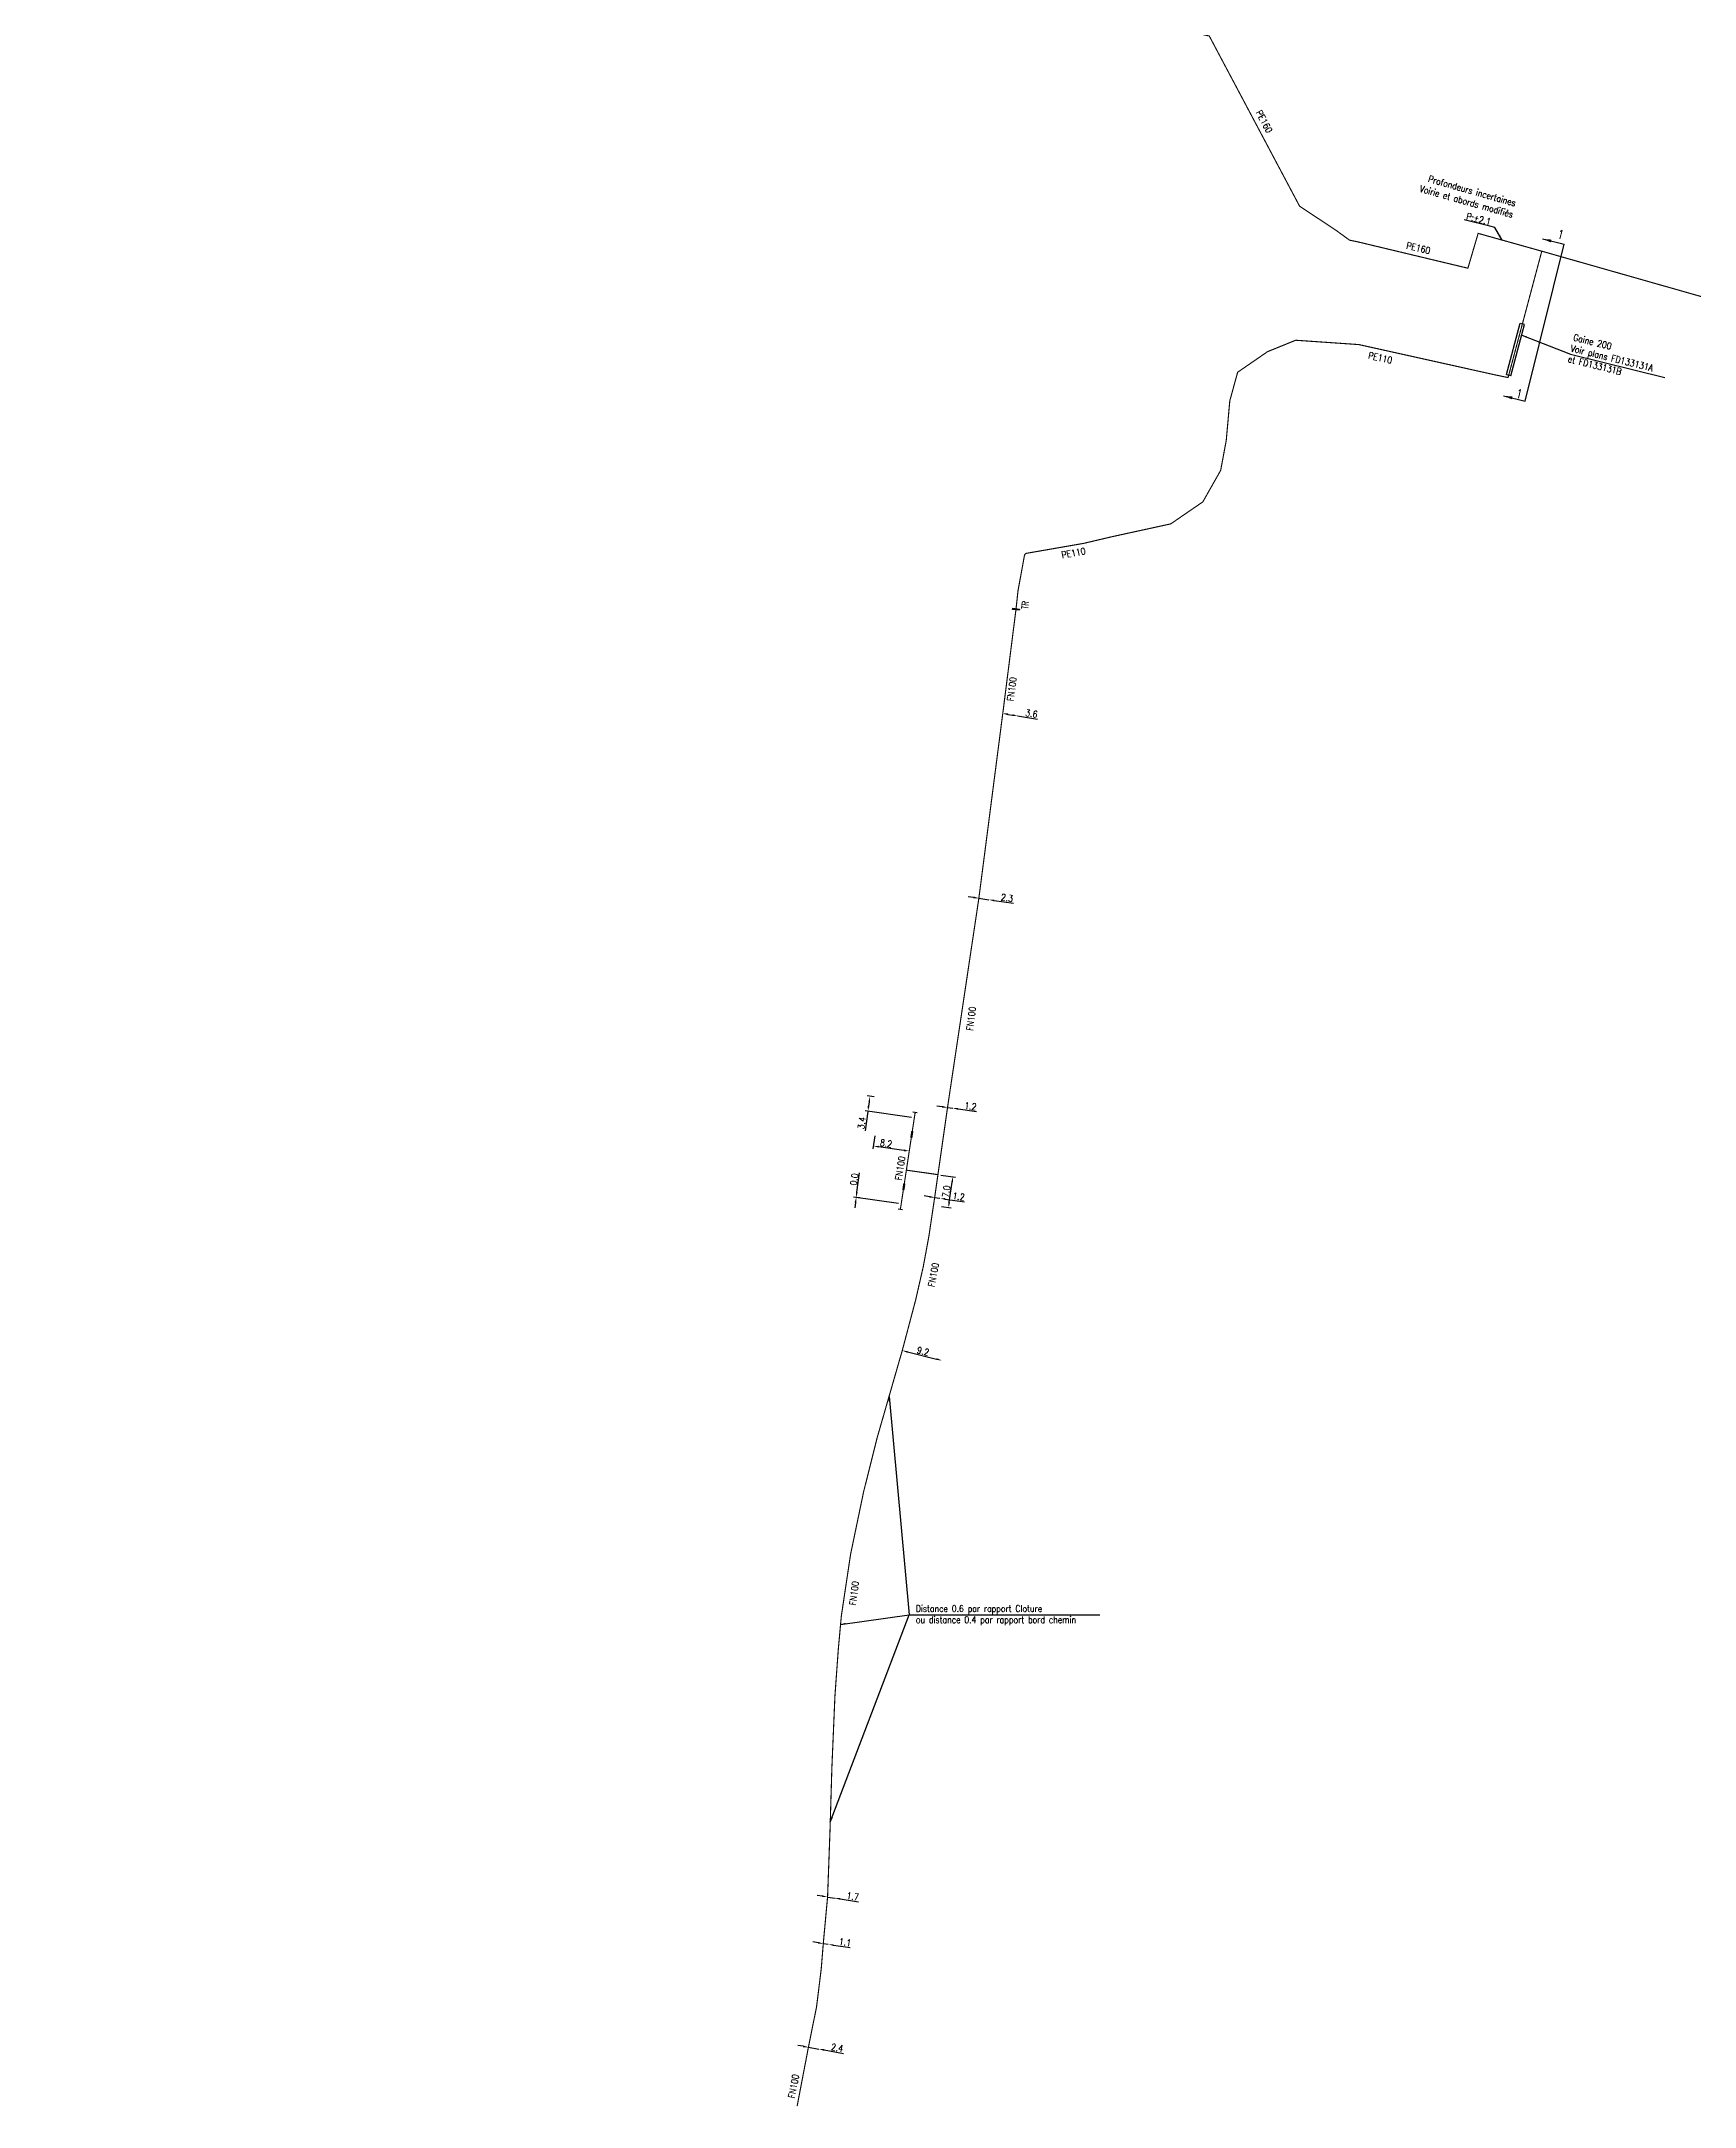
# Model space of a CAD drawing. Header units: millimetres. Extents: x 133343 to 134025, y 131000 to 131734.
# Drawn here: x 133350.8 to 133723.6, y 130999.9 to 131465.8 of the extents above; entities that cross this region are included whole.
import ezdxf
from ezdxf.enums import TextEntityAlignment as Align

# ---------------------------------------------------------------- set-up
doc = ezdxf.new("R2010")
doc.units = ezdxf.units.MM
doc.header["$PDMODE"] = 34
doc.linetypes.add('L_25_FN', pattern=[2000, 1000, 1000])
doc.linetypes.add('L_25_PE', pattern=[2000, 1000, 1000])
doc.layers.get('0').update_dxf_attribs({"linetype": 'CONTINUOUS'})
doc.layers.get('Defpoints').update_dxf_attribs({"linetype": 'CONTINUOUS'})
for name, color, linetype in [('L_150', 1, 'CONTINUOUS'), ('L_340', 7, 'CONTINUOUS'), ('L_400', 7, 'CONTINUOUS')]:
    doc.layers.add(name, color=color, linetype=linetype)
doc.styles.add('G_ROMANS', font='ROMANS.SHX', dxfattribs={"width": 0.75})
doc.styles.get("Standard").update_dxf_attribs({"font": 'romans.shx', "width": 0.85})
doc.dimstyles.get("Standard").update_dxf_attribs({"dimtxt": 1.5, "dimasz": 1.2, "dimexe": 0.625, "dimexo": 0.625, "dimgap": 0.25, "dimtad": 1, "dimdec": 1, "dimzin": 0, "dimdsep": 46, "dimtxsty": 'Standard', "dimcen": -0.5, "dimadec": 0, "dimazin": 0, "dimtfac": 1, "dimtdec": 1, "dimtmove": 0, "dimatfit": 3, "dimfxl": 0, "dimtolj": 1, "dimtzin": 0, "dimarcsym": 0})

# ---------------------------------------------------------------- blocks, each defined once
blk = doc.blocks.new('*D68')
at = {"layer": 'Defpoints', "color": 0, "linetype": 'Continuous', "transparency": 16777216}
for p in [(133567.58, 131314.18), (133570.94, 131313.64), (133570.94, 131313.64)]:
    blk.add_point(p, dxfattribs=at)
at = {"layer": 'L_150', "color": 0, "linetype": 'Continuous', "lineweight": -2, "transparency": 16777216}
for p, q in [((133568.77, 131313.99), (133569.76, 131313.83)), ((133570.94, 131313.64), (133575.45, 131312.92))]:
    blk.add_line(p, q, dxfattribs=at)
at = {"layer": 'L_150', "color": 0, "linetype": 'Continuous', "transparency": 16777216}
for points in [[(133568.8, 131314.19), (133568.74, 131313.79), (133567.58, 131314.18)], [(133569.79, 131314.03), (133569.72, 131313.64), (133570.94, 131313.64)]]:
    blk.add_solid(points, dxfattribs=at)
at = {"layer": 'L_150', "color": 0, "linetype": 'Continuous', "transparency": 16777216, "insert": (133574.05, 131314.16), "char_height": 1.5, "attachment_point": 5, "rotation": 350.8954}
blk.add_mtext('\\A1;3.6', dxfattribs=at)
blk = doc.blocks.new('*D69')
at = {"layer": 'Defpoints', "color": 0, "linetype": 'Continuous', "transparency": 16777216}
for p in [(133562.19, 131272.51), (133564.46, 131272.17), (133564.46, 131272.17)]:
    blk.add_point(p, dxfattribs=at)
at = {"layer": 'L_150', "color": 0, "linetype": 'Continuous', "lineweight": -2, "transparency": 16777216}
for p, q in [((133561, 131272.68), (133559.81, 131272.85)), ((133562.19, 131272.51), (133564.46, 131272.17)), ((133562.28, 131273.12), (133562.28, 131273.12)), ((133565.65, 131272), (133569.98, 131271.37))]:
    blk.add_line(p, q, dxfattribs=at)
at = {"layer": 'L_150', "color": 0, "linetype": 'Continuous', "transparency": 16777216}
for points in [[(133561.03, 131272.88), (133560.97, 131272.48), (133562.19, 131272.51)], [(133565.68, 131272.2), (133565.62, 131271.8), (133564.46, 131272.17)]]:
    blk.add_solid(points, dxfattribs=at)
at = {"layer": 'L_150', "color": 0, "linetype": 'Continuous', "transparency": 16777216, "insert": (133568.55, 131272.58), "char_height": 1.5, "attachment_point": 5, "rotation": 351.6757}
blk.add_mtext('\\A1;2.3', dxfattribs=at)
blk = doc.blocks.new('*D70')
at = {"layer": 'Defpoints', "color": 0, "linetype": 'Continuous', "transparency": 16777216}
for p in [(133555.12, 131225.3), (133556.3, 131225.14), (133556.3, 131225.14)]:
    blk.add_point(p, dxfattribs=at)
at = {"layer": 'L_150', "color": 0, "linetype": 'Continuous', "lineweight": -2, "transparency": 16777216}
for p, q in [((133553.93, 131225.47), (133552.74, 131225.63)), ((133555.12, 131225.3), (133556.3, 131225.14)), ((133557.49, 131224.97), (133561.64, 131224.39))]:
    blk.add_line(p, q, dxfattribs=at)
at = {"layer": 'L_150', "color": 0, "linetype": 'Continuous', "transparency": 16777216}
for points in [[(133553.95, 131225.66), (133553.9, 131225.27), (133555.12, 131225.3)], [(133557.52, 131225.17), (133557.47, 131224.77), (133556.3, 131225.14)]]:
    blk.add_solid(points, dxfattribs=at)
at = {"layer": 'L_150', "color": 0, "linetype": 'Continuous', "transparency": 16777216, "insert": (133560.3, 131225.59), "char_height": 1.5, "attachment_point": 5, "rotation": 352.092}
blk.add_mtext('\\A1;1.2', dxfattribs=at)
blk = doc.blocks.new('L_340_19')
at = {"linetype": 'Continuous'}
blk.add_hatch(color=0, dxfattribs=at).paths.add_polyline_path([(0.125, 0.75), (-0.125, 0.75), (-0.125, -0.75), (0.125, -0.75)])
at = {"color": 0, "linetype": 'Continuous'}
blk.add_lwpolyline([(-0.125, 0.75), (0.125, 0.75), (0.125, -0.75), (-0.125, -0.75)], close=True, dxfattribs=at)
at = {"color": 0, "linetype": 'Continuous', "width": 0.75}
for tag, height, flags, p in [('TR', 1.5, 8, (0, 3)), ('DEF_LEG', 1.2, 3, (0, -5)), ('DEF_COUP', 1.2, 3, (0, -7.5)), ('DEF_TYPE', 1.2, 3, (0, -10))]:
    blk.add_attdef(tag, text='', height=height, dxfattribs=dict(at, flags=flags)).set_placement(p, align=Align.MIDDLE)
blk = doc.blocks.new('*D71')
at = {"layer": 'Defpoints', "color": 0, "linetype": 'Continuous', "transparency": 16777216}
for p in [(133538.79, 131219.56), (133538.37, 131216.62), (133546.49, 131215.46)]:
    blk.add_point(p, dxfattribs=at)
at = {"layer": 'L_150', "color": 0, "linetype": 'Continuous', "lineweight": -2, "transparency": 16777216}
for p, q in [((133538.7, 131218.94), (133538.29, 131216)), ((133545.3, 131215.63), (133539.56, 131216.45))]:
    blk.add_line(p, q, dxfattribs=at)
at = {"layer": 'L_150', "color": 0, "linetype": 'Continuous', "transparency": 16777216}
for points in [[(133539.59, 131216.65), (133539.53, 131216.25), (133538.37, 131216.62)], [(133545.33, 131215.83), (133545.28, 131215.43), (133546.49, 131215.46)]]:
    blk.add_solid(points, dxfattribs=at)
at = {"layer": 'L_150', "color": 0, "linetype": 'Continuous', "transparency": 16777216, "insert": (133541.28, 131217.21), "char_height": 1.5, "attachment_point": 5, "rotation": 351.9019}
blk.add_mtext('\\A1;8.2', dxfattribs=at)
blk = doc.blocks.new('L_340_07')
at = {"color": 0, "linetype": 'Continuous', "const_width": 0.25, "flags": 128}
blk.add_lwpolyline([(0, 0), (1.25, 0)], dxfattribs=at)
at = {"color": 0, "linetype": 'Continuous', "flags": 128}
blk.add_lwpolyline([(1.25, -0.5), (1.25, 0.5)], dxfattribs=at)
at = {"color": 0, "linetype": 'Continuous', "style": 'G_ROMANS', "width": 0.75, "flags": 3}
for tag, p in [('DEF_LEG', (0.72, -3.47)), ('DEF_COUP', (0.72, -5.97)), ('DEF_TYPE', (0.72, -8.47))]:
    blk.add_attdef(tag, text='', height=1.2, dxfattribs=at).set_placement(p, align=Align.MIDDLE)
blk = doc.blocks.new('*D72')
at = {"layer": 'Defpoints', "color": 0, "linetype": 'Continuous', "transparency": 16777216}
for p in [(133552.22, 131204.99), (133553.41, 131204.82), (133553.41, 131204.82)]:
    blk.add_point(p, dxfattribs=at)
at = {"layer": 'L_150', "color": 0, "linetype": 'Continuous', "lineweight": -2, "transparency": 16777216}
for p, q in [((133551.03, 131205.16), (133549.85, 131205.33)), ((133552.22, 131204.99), (133553.41, 131204.82)), ((133552.31, 131205.61), (133552.31, 131205.61)), ((133553.5, 131205.44), (133553.5, 131205.44)), ((133554.6, 131204.65), (133558.97, 131204.03))]:
    blk.add_line(p, q, dxfattribs=at)
at = {"layer": 'L_150', "color": 0, "linetype": 'Continuous', "transparency": 16777216}
for points in [[(133551.06, 131205.36), (133551.01, 131204.96), (133552.22, 131204.99)], [(133554.63, 131204.85), (133554.57, 131204.45), (133553.41, 131204.82)]]:
    blk.add_solid(points, dxfattribs=at)
at = {"layer": 'L_150', "color": 0, "linetype": 'Continuous', "transparency": 16777216, "insert": (133557.63, 131205.23), "char_height": 1.5, "attachment_point": 5, "rotation": 351.891}
blk.add_mtext('\\A1;1.2', dxfattribs=at)
blk = doc.blocks.new('*D73')
at = {"layer": 'Defpoints', "color": 0, "linetype": 'Continuous', "transparency": 16777216}
for p in [(133552.96, 131210.15), (133556.34, 131209.67), (133553.16, 131203.05)]:
    blk.add_point(p, dxfattribs=at)
at = {"layer": 'L_150', "color": 0, "linetype": 'Continuous', "lineweight": -2, "transparency": 16777216}
for p, q in [((133553.58, 131210.06), (133556.95, 131209.58)), ((133555.52, 131203.93), (133556.17, 131208.48)), ((133553.78, 131202.96), (133555.97, 131202.65))]:
    blk.add_line(p, q, dxfattribs=at)
at = {"layer": 'L_150', "color": 0, "linetype": 'Continuous', "transparency": 16777216}
for points in [[(133555.97, 131208.51), (133556.36, 131208.45), (133556.34, 131209.67)], [(133555.32, 131203.95), (133555.72, 131203.9), (133555.35, 131202.74)]]:
    blk.add_solid(points, dxfattribs=at)
at = {"layer": 'L_150', "color": 0, "linetype": 'Continuous', "transparency": 16777216, "insert": (133554.85, 131206.34), "char_height": 1.5, "attachment_point": 5, "rotation": 81.8926}
blk.add_mtext('\\A1;7.0', dxfattribs=at)
blk = doc.blocks.new('*D74')
at = {"layer": 'Defpoints', "color": 0, "linetype": 'Continuous', "transparency": 16777216}
for p in [(133544.91, 131170.45), (133553.84, 131168.24), (133553.84, 131168.24)]:
    blk.add_point(p, dxfattribs=at)
at = {"layer": 'L_150', "color": 0, "linetype": 'Continuous', "lineweight": -2, "transparency": 16777216}
blk.add_line((133546.07, 131170.16), (133552.67, 131168.53), dxfattribs=at)
at = {"layer": 'L_150', "color": 0, "linetype": 'Continuous', "transparency": 16777216}
for points in [[(133546.12, 131170.35), (133546.03, 131169.97), (133544.91, 131170.45)], [(133552.72, 131168.72), (133552.63, 131168.33), (133553.84, 131168.24)]]:
    blk.add_solid(points, dxfattribs=at)
at = {"layer": 'L_150', "color": 0, "linetype": 'Continuous', "transparency": 16777216, "insert": (133549.61, 131170.31), "char_height": 1.5, "attachment_point": 5, "rotation": 346.1138}
blk.add_mtext('\\A1;9.2', dxfattribs=at)
blk = doc.blocks.new('*D75')
at = {"layer": 'Defpoints', "color": 0, "linetype": 'Continuous', "transparency": 16777216}
for p in [(133528.07, 131047.18), (133529.75, 131046.92), (133529.75, 131046.92)]:
    blk.add_point(p, dxfattribs=at)
at = {"layer": 'L_150', "color": 0, "linetype": 'Continuous', "lineweight": -2, "transparency": 16777216}
for p, q in [((133526.88, 131047.35), (133525.7, 131047.53)), ((133528.07, 131047.18), (133529.75, 131046.92)), ((133530.94, 131046.74), (133535.08, 131046.12))]:
    blk.add_line(p, q, dxfattribs=at)
at = {"layer": 'L_150', "color": 0, "linetype": 'Continuous', "transparency": 16777216}
for points in [[(133526.91, 131047.55), (133526.85, 131047.16), (133528.07, 131047.18)], [(133530.97, 131046.94), (133530.91, 131046.55), (133529.75, 131046.92)]]:
    blk.add_solid(points, dxfattribs=at)
at = {"layer": 'L_150', "color": 0, "linetype": 'Continuous', "transparency": 16777216, "insert": (133533.75, 131047.33), "char_height": 1.5, "attachment_point": 5, "rotation": 351.465}
blk.add_mtext('\\A1;1.7', dxfattribs=at)
blk = doc.blocks.new('*D76')
at = {"layer": 'Defpoints', "color": 0, "linetype": 'Continuous', "transparency": 16777216}
for p in [(133523.75, 131013.29), (133526.12, 131012.88), (133526.12, 131012.88)]:
    blk.add_point(p, dxfattribs=at)
at = {"layer": 'L_150', "color": 0, "linetype": 'Continuous', "lineweight": -2, "transparency": 16777216}
for p, q in [((133522.57, 131013.5), (133521.39, 131013.7)), ((133523.75, 131013.29), (133526.12, 131012.88)), ((133527.3, 131012.67), (133531.66, 131011.9))]:
    blk.add_line(p, q, dxfattribs=at)
at = {"layer": 'L_150', "color": 0, "linetype": 'Continuous', "transparency": 16777216}
for points in [[(133522.6, 131013.69), (133522.54, 131013.3), (133523.75, 131013.29)], [(133527.33, 131012.87), (133527.26, 131012.47), (133526.12, 131012.88)]]:
    blk.add_solid(points, dxfattribs=at)
at = {"layer": 'L_150', "color": 0, "linetype": 'Continuous', "transparency": 16777216, "insert": (133530.24, 131013.17), "char_height": 1.5, "attachment_point": 5, "rotation": 350.0593}
blk.add_mtext('\\A1;2.4', dxfattribs=at)
blk = doc.blocks.new('*D77')
at = {"layer": 'Defpoints', "color": 0, "linetype": 'Continuous', "transparency": 16777216}
for p in [(133527.1, 131036.68), (133528.19, 131036.52), (133528.19, 131036.52)]:
    blk.add_point(p, dxfattribs=at)
at = {"layer": 'L_150', "color": 0, "linetype": 'Continuous', "lineweight": -2, "transparency": 16777216}
for p, q in [((133525.92, 131036.86), (133524.73, 131037.04)), ((133527.1, 131036.68), (133528.19, 131036.52)), ((133529.38, 131036.34), (133533.16, 131035.77))]:
    blk.add_line(p, q, dxfattribs=at)
at = {"layer": 'L_150', "color": 0, "linetype": 'Continuous', "transparency": 16777216}
for points in [[(133525.95, 131037.06), (133525.89, 131036.66), (133527.1, 131036.68)], [(133529.41, 131036.54), (133529.35, 131036.14), (133528.19, 131036.52)]]:
    blk.add_solid(points, dxfattribs=at)
at = {"layer": 'L_150', "color": 0, "linetype": 'Continuous', "transparency": 16777216, "insert": (133532.01, 131036.96), "char_height": 1.5, "attachment_point": 5, "rotation": 351.4637}
blk.add_mtext('\\A1;1.1', dxfattribs=at)
blk = doc.blocks.new('*D78')
at = {"layer": 'Defpoints', "color": 0, "linetype": 'Continuous', "transparency": 16777216}
for p in [(133539.16, 131227.58), (133537.16, 131224.43), (133547.63, 131222.92)]:
    blk.add_point(p, dxfattribs=at)
at = {"layer": 'L_340', "color": 0, "linetype": 'Continuous', "lineweight": -2, "transparency": 16777216}
for p, q in [((133538.54, 131227.67), (133537.03, 131227.89)), ((133537.16, 131224.43), (133536.53, 131220.05)), ((133547.01, 131223.01), (133536.54, 131224.52)), ((133537.48, 131226.61), (133537.33, 131225.62))]:
    blk.add_line(p, q, dxfattribs=at)
at = {"layer": 'L_340', "color": 0, "linetype": 'Continuous', "transparency": 16777216}
for points in [[(133537.28, 131226.64), (133537.67, 131226.58), (133537.65, 131227.8)], [(133537.14, 131225.65), (133537.53, 131225.59), (133537.16, 131224.43)]]:
    blk.add_solid(points, dxfattribs=at)
at = {"layer": 'L_340', "color": 0, "linetype": 'Continuous', "transparency": 16777216, "insert": (133535.77, 131221.79), "char_height": 1.5, "attachment_point": 5, "rotation": 81.7644}
blk.add_mtext('\\A1;3.4', dxfattribs=at)
blk = doc.blocks.new('*D79')
at = {"layer": 'Defpoints', "color": 0, "linetype": 'Continuous', "transparency": 16777216}
for p in [(133534.52, 131205), (133535.95, 131204.8), (133544.68, 131203.58)]:
    blk.add_point(p, dxfattribs=at)
at = {"layer": 'L_340', "color": 0, "linetype": 'Continuous', "lineweight": -2, "transparency": 16777216}
for p, q in [((133534.69, 131206.19), (133535.29, 131210.52)), ((133535.33, 131204.89), (133533.9, 131205.09)), ((133544.06, 131203.67), (133533.9, 131205.09)), ((133534.35, 131203.82), (133534.19, 131202.63))]:
    blk.add_line(p, q, dxfattribs=at)
at = {"layer": 'L_340', "color": 0, "linetype": 'Continuous', "transparency": 16777216}
for points in [[(133534.15, 131203.84), (133534.55, 131203.79), (133534.52, 131205)], [(133534.49, 131206.22), (133534.88, 131206.17), (133534.52, 131205)]]:
    blk.add_solid(points, dxfattribs=at)
at = {"layer": 'L_340', "color": 0, "linetype": 'Continuous', "transparency": 16777216, "insert": (133534.08, 131209.09), "char_height": 1.5, "attachment_point": 5, "rotation": 82.0255}
blk.add_mtext('\\A1;0.0', dxfattribs=at)
blk = doc.blocks.new('L_340_02')
at = {"color": 0, "linetype": 'Continuous'}
blk.add_solid([(-0.75, 0.5), (0.75, 0.5), (-0.75, 0), (0.75, 0)], dxfattribs=at)
at = {"color": 0, "linetype": 'Continuous', "width": 0.75, "flags": 3}
for tag, p in [('DEF_LEG', (0, -4.5)), ('DEF_COUP', (0, -7)), ('DEF_TYPE', (0, -9.5))]:
    blk.add_attdef(tag, text='', height=1.2, dxfattribs=at).set_placement(p, align=Align.MIDDLE)

msp = doc.modelspace()

# ---------------------------------------------------------------- linework, layer by layer
at = {"layer": 'L_150', "linetype": 'L_25_PE', "const_width": 0.25, "flags": 128}
msp.add_lwpolyline([(134000, 131295.37), (133981.52, 131305.88), (133949.19, 131323.9), (133943.44, 131327.03), (133943.34, 131329.04), (133939.66, 131331.04), (133919.29, 131342.1), (133910.75, 131346.88), (133897.34, 131354.43), (133881.24, 131362.07), (133881.24, 131362.07, 0.048724), (133855.44, 131370.76, 0.007491), (133851.34, 131371.65), (133851.34, 131371.65), (133837.69, 131374.87), (133837.69, 131374.87), (133799, 131382.68), (133794.5, 131383.73), (133793.08, 131388.89), (133793.08, 131388.89), (133689.14, 131418.48), (133689.14, 131418.48), (133683.69, 131420.01), (133674.79, 131422.5), (133672.48, 131414.64), (133647.38, 131420.65), (133645.79, 131420.97), (133642.84, 131423.11), (133634.52, 131428.64), (133614.15, 131467.03), (133577.6, 131475.02), (133577.05, 131475.23), (133560.71, 131487.98), (133558.41, 131488.72, 0.022424), (133556.46, 131489.38, 0.096476), (133547.73, 131490.26, 0.061947), (133542.2, 131489.05), (133518.06, 131481.48, -0.139743), (133508, 131481.35), (133494.98, 131487.49), (133493.69, 131491.45), (133469.46, 131502.88), (133469.46, 131502.88), (133469.46, 131502.88), (133468.83, 131501.53), (133465.69, 131503.08), (133454.07, 131508.41), (133434.33, 131517.92), (133434.33, 131517.92), (133434.33, 131517.92), (133420.6, 131524.2), (133383.6, 131542.07), (133363.95, 131552.02), (133360.72, 131553.73), (133353.71, 131557.4), (133350.92, 131558.75), (133351.44, 131559.83), (133352.27, 131560.4)], format="xyb", dxfattribs=at)
msp.add_lwpolyline([(133570.58, 131337.83), (133571.02, 131341.89), (133572.47, 131349.84), (133572.58, 131350.09), (133572.76, 131350.29), (133585.76, 131352.55), (133592.18, 131354.06), (133605.46, 131356.96), (133612.7, 131361.93), (133616.72, 131369.03), (133617.98, 131375.78), (133618.78, 131384.72), (133620.55, 131391.17), (133627.29, 131395.81), (133633.64, 131398.39), (133647.9, 131397.41), (133678.78, 131390.54), (133681.54, 131389.97), (133681.54, 131389.97), (133689.14, 131418.48), (133689.14, 131418.48)], dxfattribs=at)
at = {"layer": 'L_150', "linetype": 'L_25_FN', "flags": 128}
for points in [[(133521.2, 131000, 0.25, 0.25, 0), (133521.2, 131000, 0.25, 0.25, 0), (133523.75, 131013.29, 0.25, 0.25, 0), (133525.58, 131022.39, 0.25, 0.25, 0), (133526.64, 131030.94, 0.25, 0.25, 0), (133527.1, 131036.68, 0.25, 0.25, 0), (133528.07, 131047.18, 0.25, 0.25, 0), (133528.63, 131062.5, 0.25, 0.25, 0), (133529.04, 131076.35, 0.25, 0.25, 0), (133529.73, 131092.54, 0.25, 0.25, 0), (133530.5, 131103.22, 0.25, 0.25, 0), (133531.18, 131110.62, 0.25, 0.25, 0), (133533.25, 131124.45, 0.25, 0.25, 0), (133536.2, 131138.62, 0.25, 0.25, 0), (133539.26, 131150.83, 0.25, 0.25, 0), (133544.91, 131170.45, 0.25, 0.25, 0), (133547.93, 131181.86, 0.25, 0.25, 0), (133549.65, 131189.39, 0.25, 0.25, 0), (133550.92, 131196.26, 0.25, 0.25, 0), (133552.22, 131204.99, 0.25, 0.25, 0), (133552.96, 131210.15, 0.25, 0.25, 0), (133555.12, 131225.3, 0.25, 0.25, -0.001796), (133555.12, 131225.3, 0.25, 0.25, 0), (133555.12, 131225.3, 0.25, 0.25, 0), (133555.12, 131225.3, 0.25, 0.25, 0), (133555.12, 131225.3, 0.25, 0.25, 0), (133562.19, 131272.51, 0.25, 0.25, 0), (133567.58, 131314.18, 0.25, 0.25, 0), (133570.55, 131337.58, 0, 0, 0)], [(133547.63, 131222.92, 0.25, 0.25, 0), (133546.49, 131215.46, 0.25, 0.25, 0), (133545.84, 131211.16, 0.25, 0.25, 0), (133544.68, 131203.58, 0, 0, 0)]]:
    msp.add_lwpolyline(points, format="xyseb", dxfattribs=at)
at = {"layer": 'L_150', "linetype": 'L_25_FN', "const_width": 0.25, "flags": 128}
msp.add_lwpolyline([(133545.84, 131211.16), (133552.96, 131210.15)], dxfattribs=at)
at = {"layer": 'L_340', "flags": 128}
msp.add_lwpolyline([(133685.36, 131384.66), (133685.36, 131384.66), (133691.76, 131410.36), (133694.18, 131420.06)], dxfattribs=at)
at = {"layer": 'L_400', "color": 7, "linetype": 'CONTINUOUS'}
for p, q in [((133681.2, 131390.64), (133684.29, 131402.23)), ((133682.17, 131390.38), (133685.26, 131401.97)), ((133684.29, 131402.23), (133684.77, 131402.1)), ((133685.26, 131401.97), (133684.77, 131402.1)), ((133681.2, 131390.64), (133681.68, 131390.51)), ((133682.17, 131390.38), (133681.68, 131390.51))]:
    msp.add_line(p, q, dxfattribs=at)

# ---------------------------------------------------------------- block references
at = {"layer": 'L_340'}
ref = msp.add_blockref('L_340_19', (133570.56, 131337.71), dxfattribs=dict(at, rotation=83.7576621667789))
ref.add_attrib('TR', 'TR', dxfattribs={"layer": '0', "color": 0, "linetype": 'Continuous', "height": 1.5, "rotation": 83.7577, "width": 0.75, "flags": 8}).set_placement((133572.61, 131338.64), align=Align.MIDDLE)
for name, p, rotation in [('L_340_07', (133547.63, 131222.92), 81.34672319140452), ('L_340_02', (133547.31, 131219.15), 81.34672319127488), ('L_340_07', (133544.68, 131203.58), 261.3467231914045), ('L_340_02', (133545.51, 131207.33), 81.34672319127488)]:
    msp.add_blockref(name, p, dxfattribs=dict(at, rotation=rotation))

# ---------------------------------------------------------------- texts
at = {"layer": 'L_150', "linetype": 'Continuous', "width": 0.85}
for s, rotation, p in [('PE160', 297.9458, (133626.54, 131447.74)), ('PE160', 346.5321, (133661.31, 131419.18)), ('PE110', 347.4556, (133652.72, 131394.42)), ('PE110', 9.8711, (133583.54, 131350.39))]:
    msp.add_text(s, height=1.5, rotation=rotation, dxfattribs=at).set_placement(p, align=Align.MIDDLE)
for s, rotation, p in [('Voirie et abords modifiés', 344.1086, (133661.47, 131431.96)), ('Profondeurs incertaines', 344.1086, (133663.39, 131434.16)), ('FN100', 82.7806, (133570.01, 131316.87)), ('FN100', 82.7806, (133560.84, 131242.53)), ('FN100', 81.3467, (133544.78, 131208.78)), ('FN100', 79.3816, (133552.18, 131184.73)), ('FN100', 82.7806, (133534.45, 131112.91)), ('FN100', 79.1505, (133520.64, 131001.66))]:
    msp.add_text(s, height=1.5, rotation=rotation, dxfattribs=at).set_placement(p)
at = {"layer": 'L_150', "linetype": 'Continuous', "insert": (133677.46, 131424.32), "char_height": 1.5, "attachment_point": 9, "rotation": 346.0313}
msp.add_mtext('\\A1;P:%%P2.1', dxfattribs=at)
at = {"layer": 'L_150', "linetype": 'Continuous', "insert": (133547.98, 131112.99), "char_height": 1.5, "attachment_point": 1}
msp.add_mtext('\\A1;Distance 0.6 par rapport Cloture\\Pou distance 0.4 par rapport bord chemin', dxfattribs=at)
at = {"layer": 'L_400', "linetype": 'Continuous', "attachment_point": 7}
for s, insert, char_height, rotation in [('1', (133692.46, 131421.44), 2, 346.2665), ('Gaine 200\\PVoir plans FD133131A\\Pet FD133131B', (133694.93, 131393.5), 1.5, 346.092), ('1', (133683.12, 131385.53), 2, 346.2665)]:
    msp.add_mtext(s, dxfattribs=dict(at, insert=insert, char_height=char_height, rotation=rotation))

# ---------------------------------------------------------------- dimensions: what is measured, and where the dimension line sits
at = {"layer": 'L_150', "linetype": 'Continuous'}
dim = msp.add_linear_dim(base=(133570.94, 131313.64), p1=(133567.58, 131314.18), p2=(133570.94, 131313.64), angle=170.8954, text='3.6', dimstyle='Standard', dxfattribs=at)
dim.commit()
dim.dimension.update_dxf_attribs({"geometry": '*D68', "text_midpoint": (133573.89, 131313.17), "dimtype": 160})
for base, p1, p2, angle, picture, middle in [((133564.46, 131272.17), (133562.19, 131272.51), (133564.46, 131272.17), 171.6757, '*D69', (133568.41, 131271.6)), ((133556.3, 131225.14), (133555.12, 131225.3), (133556.3, 131225.14), 172.092, '*D70', (133560.16, 131224.6)), ((133538.37, 131216.62), (133546.49, 131215.46), (133538.79, 131219.56), 351.9019, '*D71', (133541.14, 131216.22)), ((133556.34, 131209.67), (133553.16, 131203.05), (133552.96, 131210.15), 261.8926, '*D73', (133555.84, 131206.2)), ((133553.41, 131204.82), (133552.22, 131204.99), (133553.41, 131204.82), 171.891, '*D72', (133557.49, 131204.24)), ((133553.84, 131168.24), (133544.91, 131170.45), (133553.84, 131168.24), 166.1138, '*D74', (133549.37, 131169.34)), ((133529.75, 131046.92), (133528.07, 131047.18), (133529.75, 131046.92), 171.465, '*D75', (133533.6, 131046.34)), ((133528.19, 131036.52), (133527.1, 131036.68), (133528.19, 131036.52), 171.4637, '*D77', (133531.86, 131035.97)), ((133526.12, 131012.88), (133523.75, 131013.29), (133526.12, 131012.88), 170.0593, '*D76', (133530.07, 131012.18))]:
    dim = msp.add_linear_dim(base=base, p1=p1, p2=p2, angle=angle, dimstyle='Standard', dxfattribs=at)
    dim.commit()
    dim.dimension.update_dxf_attribs({"geometry": picture, "text_midpoint": middle, "dimtype": 160})
at = {"layer": 'L_340', "linetype": 'Continuous'}
for base, p1, p2, angle, picture, middle in [((133537.16, 131224.43), (133539.16, 131227.58), (133547.63, 131222.92), 81.7644, '*D78', (133536.76, 131221.65)), ((133534.52, 131205), (133535.95, 131204.8), (133544.68, 131203.58), 82.0255, '*D79', (133535.07, 131208.95))]:
    dim = msp.add_linear_dim(base=base, p1=p1, p2=p2, angle=angle, dimstyle='Standard', dxfattribs=at)
    dim.commit()
    dim.dimension.update_dxf_attribs({"geometry": picture, "text_midpoint": middle, "dimtype": 160})

# ---------------------------------------------------------------- leaders
at = {"layer": 'L_150', "linetype": 'Continuous', "annotation_type": 0, "has_hookline": 1, "hookline_direction": 1, "text_width": 5.71, "horizontal_direction": (0.970428, -0.241392, 0)}
msp.add_leader([(133680.17, 131420.99), (133678.58, 131423.81), (133677.42, 131424.1)], dimstyle='Standard', dxfattribs=at)
at = {"layer": 'L_150', "linetype": 'Continuous', "annotation_type": 0, "has_hookline": 1, "hookline_direction": 0, "text_width": 41.53}
msp.add_leader([(133541.93, 131160.11), (133546.49, 131110.83), (133547.69, 131110.83)], dimstyle='Standard', override={"dimgap": 0.25, "dimtad": 1}, dxfattribs=at)
at = {"layer": 'L_150', "linetype": 'Continuous'}
for points in [[(133528.68, 131064.04), (133546.49, 131110.83)], [(133531, 131108.69), (133546.49, 131110.83)]]:
    msp.add_leader(points, dimstyle='Standard', override={"dimgap": 0.25, "dimtad": 0}, dxfattribs=at)
at = {"layer": 'L_340', "linetype": 'Continuous'}
for points in [[(133689.32, 131421.25), (133694.18, 131420.06)], [(133680.5, 131385.85), (133685.36, 131384.66)]]:
    msp.add_leader(points, dimstyle='Standard', override={"dimasz": 2, "dimgap": 0.25, "dimtad": 0}, dxfattribs=at)
at = {"layer": 'L_400', "linetype": 'Continuous', "annotation_type": 0, "has_hookline": 1, "hookline_direction": 0, "text_width": 21.67, "horizontal_direction": (0.970683, -0.240364, 0)}
msp.add_leader([(133684.62, 131399.53), (133695.6, 131395.27)], dimstyle='Standard', dxfattribs=at)

doc.saveas('drawing.dxf')
